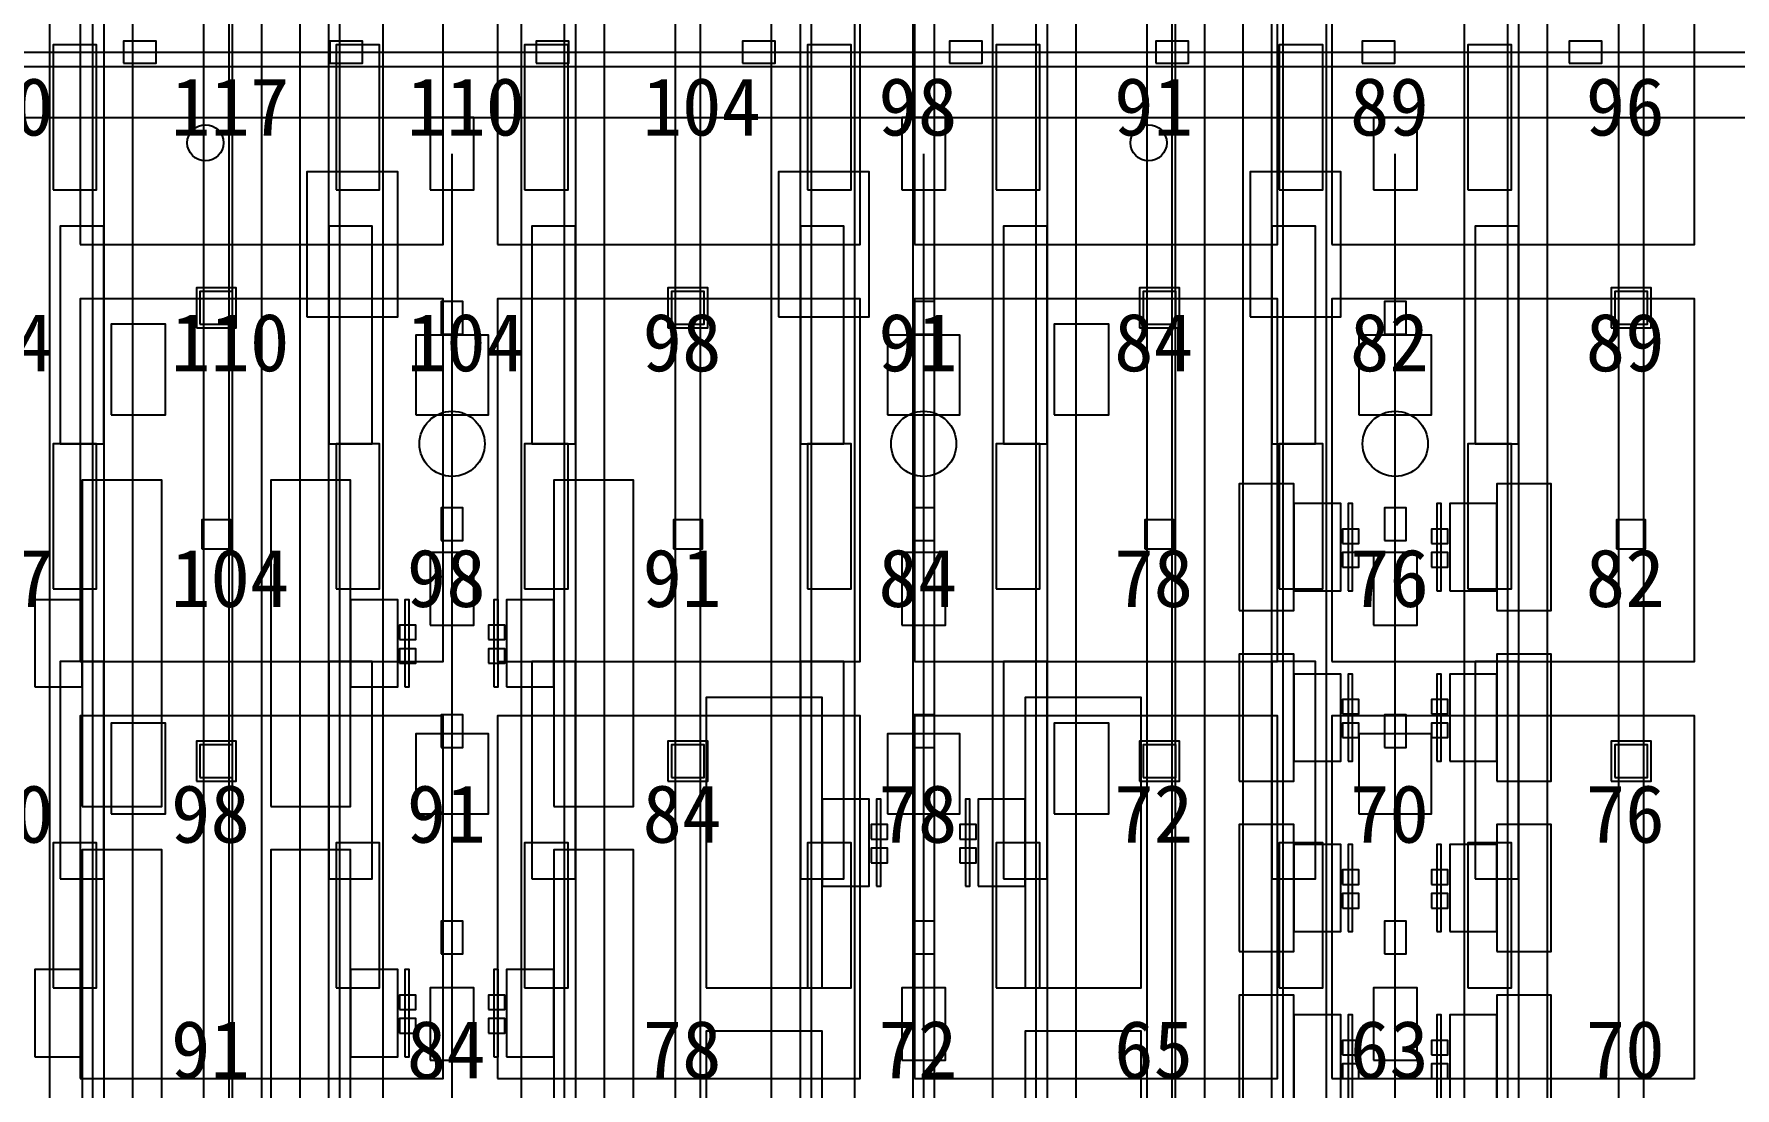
# Model space of a CAD drawing. Header units: metres. Extents: x -1640 to 1560, y -268 to 2338.
# Drawn here: x 139.22 to 186.12, y 1616.24 to 1645.3 of the extents above; entities that cross this region are included whole.
import ezdxf

# ---------------------------------------------------------------- set-up
doc = ezdxf.new("R2010")
doc.units = ezdxf.units.M
for name, color, linetype in [('1F_CHL', 4, 'Continuous'), ('1F_PUMP', 2, 'Continuous'), ('1F_SCR', 3, 'Continuous'), ('1F_STRUCT_COLUMN', 8, 'Continuous'), ('2F_CSF_LATERAL_RACK_CONCEPT', 9, 'Continuous'), ('2F_RFG', 5, 'Continuous'), ('2F_STRUCT_COLUMN', 8, 'Continuous'), ('2F_VMB', 6, 'Continuous'), ('3F_CLEANROOM_OVERHEAD_PIPE_DUCT_CONCEPT', 9, 'Continuous'), ('3F_EHS_EGRESS_DIST_M', 2, 'Continuous'), ('3F_EHS_EXTINGUISHER_HYDRANT_CABINET_CONCEPT', 1, 'Continuous'), ('3F_EHS_GAS_DETECTOR', 6, 'Continuous'), ('3F_FOUP', 5, 'Continuous'), ('3F_IMP', 1, 'Continuous'), ('3F_METRO', 2, 'Continuous'), ('3F_OHT', 9, 'Continuous'), ('3F_OHTV', 1, 'Continuous'), ('3F_STK', 3, 'Continuous'), ('3F_STRUCT_COLUMN', 8, 'Continuous'), ('3F_TBAR', 6, 'Continuous'), ('3F_WET', 6, 'Continuous'), ('4F_FFU', 1, 'Continuous'), ('4F_STRUCT_PLENUM_TRUSS_CONCEPT', 9, 'Continuous'), ('5F_CHL', 4, 'Continuous'), ('5F_PUMP', 2, 'Continuous'), ('5F_SCR', 3, 'Continuous'), ('5F_STRUCT_COLUMN', 8, 'Continuous'), ('6F_CSF_LATERAL_RACK_CONCEPT', 9, 'Continuous'), ('6F_RFG', 5, 'Continuous'), ('6F_STRUCT_COLUMN', 8, 'Continuous'), ('6F_VMB', 6, 'Continuous'), ('7F_CLEANROOM_OVERHEAD_PIPE_DUCT_CONCEPT', 9, 'Continuous'), ('7F_EHS_EGRESS_DIST_M', 2, 'Continuous'), ('7F_EHS_EXTINGUISHER_HYDRANT_CABINET_CONCEPT', 1, 'Continuous'), ('7F_EHS_GAS_DETECTOR', 6, 'Continuous'), ('7F_FOUP', 5, 'Continuous'), ('7F_IMP', 1, 'Continuous'), ('7F_METRO', 2, 'Continuous'), ('7F_OHT', 9, 'Continuous'), ('7F_OHTV', 1, 'Continuous'), ('7F_STK', 3, 'Continuous'), ('7F_STRUCT_COLUMN', 8, 'Continuous'), ('7F_TBAR', 6, 'Continuous'), ('7F_WET', 6, 'Continuous'), ('8F_FFU', 1, 'Continuous'), ('8F_STRUCT_PLENUM_TRUSS_CONCEPT', 9, 'Continuous'), ('EHS_TREATED_EXHAUST', 30, 'Continuous'), ('UTIL_PCW.R_CONCEPT', 1, 'Continuous'), ('UTIL_PCW.S_CONCEPT', 6, 'Continuous')]:
    doc.layers.add(name, color=color, linetype=linetype)

msp = doc.modelspace()

# ---------------------------------------------------------------- linework, layer by layer
at = {"layer": '1F_CHL'}
for points in [[(141.35, 1634.8), (142.85, 1634.8), (142.85, 1637.3), (141.35, 1637.3)], [(167.35, 1634.8), (168.85, 1634.8), (168.85, 1637.3), (167.35, 1637.3)], [(141.35, 1623.8), (142.85, 1623.8), (142.85, 1626.3), (141.35, 1626.3)], [(167.35, 1623.8), (168.85, 1623.8), (168.85, 1626.3), (167.35, 1626.3)]]:
    msp.add_lwpolyline(points, close=True, dxfattribs=at)
at = {"layer": '1F_PUMP'}
for points in [[(139.75, 1641), (140.95, 1641), (140.95, 1645), (139.75, 1645)], [(147.55, 1641), (148.75, 1641), (148.75, 1645), (147.55, 1645)], [(152.75, 1641), (153.95, 1641), (153.95, 1645), (152.75, 1645)], [(160.55, 1641), (161.75, 1641), (161.75, 1645), (160.55, 1645)], [(165.75, 1641), (166.95, 1641), (166.95, 1645), (165.75, 1645)], [(173.55, 1641), (174.75, 1641), (174.75, 1645), (173.55, 1645)], [(178.75, 1641), (179.95, 1641), (179.95, 1645), (178.75, 1645)], [(139.75, 1630), (140.95, 1630), (140.95, 1634), (139.75, 1634)], [(147.55, 1630), (148.75, 1630), (148.75, 1634), (147.55, 1634)], [(152.75, 1630), (153.95, 1630), (153.95, 1634), (152.75, 1634)], [(160.55, 1630), (161.75, 1630), (161.75, 1634), (160.55, 1634)], [(165.75, 1630), (166.95, 1630), (166.95, 1634), (165.75, 1634)], [(173.55, 1630), (174.75, 1630), (174.75, 1634), (173.55, 1634)], [(178.75, 1630), (179.95, 1630), (179.95, 1634), (178.75, 1634)], [(139.75, 1619), (140.95, 1619), (140.95, 1623), (139.75, 1623)], [(147.55, 1619), (148.75, 1619), (148.75, 1623), (147.55, 1623)], [(152.75, 1619), (153.95, 1619), (153.95, 1623), (152.75, 1623)], [(160.55, 1619), (161.75, 1619), (161.75, 1623), (160.55, 1623)], [(165.75, 1619), (166.95, 1619), (166.95, 1623), (165.75, 1623)], [(173.55, 1619), (174.75, 1619), (174.75, 1623), (173.55, 1623)], [(178.75, 1619), (179.95, 1619), (179.95, 1623), (178.75, 1623)]]:
    msp.add_lwpolyline(points, close=True, dxfattribs=at)
at = {"layer": '1F_SCR'}
for points in [[(149.75, 1634.8), (151.75, 1634.8), (151.75, 1637), (149.75, 1637)], [(162.75, 1634.8), (164.75, 1634.8), (164.75, 1637), (162.75, 1637)], [(175.75, 1634.8), (177.75, 1634.8), (177.75, 1637), (175.75, 1637)], [(149.75, 1623.8), (151.75, 1623.8), (151.75, 1626), (149.75, 1626)], [(162.75, 1623.8), (164.75, 1623.8), (164.75, 1626), (162.75, 1626)], [(175.75, 1623.8), (177.75, 1623.8), (177.75, 1626), (175.75, 1626)]]:
    msp.add_lwpolyline(points, close=True, dxfattribs=at)
at = {"layer": '1F_STRUCT_COLUMN'}
for points in [[(143.7, 1637.2), (144.8, 1637.2), (144.8, 1638.3), (143.7, 1638.3)], [(156.7, 1637.2), (157.8, 1637.2), (157.8, 1638.3), (156.7, 1638.3)], [(169.7, 1637.2), (170.8, 1637.2), (170.8, 1638.3), (169.7, 1638.3)], [(182.7, 1637.2), (183.8, 1637.2), (183.8, 1638.3), (182.7, 1638.3)], [(143.7, 1624.7), (144.8, 1624.7), (144.8, 1625.8), (143.7, 1625.8)], [(156.7, 1624.7), (157.8, 1624.7), (157.8, 1625.8), (156.7, 1625.8)], [(169.7, 1624.7), (170.8, 1624.7), (170.8, 1625.8), (169.7, 1625.8)], [(182.7, 1624.7), (183.8, 1624.7), (183.8, 1625.8), (182.7, 1625.8)]]:
    msp.add_lwpolyline(points, close=True, dxfattribs=at)
at = {"layer": '2F_CSF_LATERAL_RACK_CONCEPT'}
for points in [[(141.15, 1573), (141.95, 1573), (141.95, 1719), (141.15, 1719)], [(146.55, 1573), (147.35, 1573), (147.35, 1719), (146.55, 1719)], [(154.15, 1573), (154.95, 1573), (154.95, 1719), (154.15, 1719)], [(159.55, 1573), (160.35, 1573), (160.35, 1719), (159.55, 1719)], [(167.15, 1573), (167.95, 1573), (167.95, 1719), (167.15, 1719)], [(172.55, 1573), (173.35, 1573), (173.35, 1719), (172.55, 1719)], [(180.15, 1573), (180.95, 1573), (180.95, 1719), (180.15, 1719)]]:
    msp.add_lwpolyline(points, close=True, dxfattribs=at)
at = {"layer": '2F_RFG'}
for points in [[(139.95, 1634), (141.15, 1634), (141.15, 1640), (139.95, 1640)], [(147.35, 1634), (148.55, 1634), (148.55, 1640), (147.35, 1640)], [(152.95, 1634), (154.15, 1634), (154.15, 1640), (152.95, 1640)], [(160.35, 1634), (161.55, 1634), (161.55, 1640), (160.35, 1640)], [(165.95, 1634), (167.15, 1634), (167.15, 1640), (165.95, 1640)], [(173.35, 1634), (174.55, 1634), (174.55, 1640), (173.35, 1640)], [(178.95, 1634), (180.15, 1634), (180.15, 1640), (178.95, 1640)], [(139.95, 1622), (141.15, 1622), (141.15, 1628), (139.95, 1628)], [(147.35, 1622), (148.55, 1622), (148.55, 1628), (147.35, 1628)], [(152.95, 1622), (154.15, 1622), (154.15, 1628), (152.95, 1628)], [(160.35, 1622), (161.55, 1622), (161.55, 1628), (160.35, 1628)], [(165.95, 1622), (167.15, 1622), (167.15, 1628), (165.95, 1628)], [(173.35, 1622), (174.55, 1622), (174.55, 1628), (173.35, 1628)], [(178.95, 1622), (180.15, 1622), (180.15, 1628), (178.95, 1628)]]:
    msp.add_lwpolyline(points, close=True, dxfattribs=at)
at = {"layer": '2F_STRUCT_COLUMN'}
for points in [[(143.8, 1637.3), (144.7, 1637.3), (144.7, 1638.2), (143.8, 1638.2)], [(156.8, 1637.3), (157.7, 1637.3), (157.7, 1638.2), (156.8, 1638.2)], [(169.8, 1637.3), (170.7, 1637.3), (170.7, 1638.2), (169.8, 1638.2)], [(182.8, 1637.3), (183.7, 1637.3), (183.7, 1638.2), (182.8, 1638.2)], [(143.8, 1624.8), (144.7, 1624.8), (144.7, 1625.7), (143.8, 1625.7)], [(156.8, 1624.8), (157.7, 1624.8), (157.7, 1625.7), (156.8, 1625.7)], [(169.8, 1624.8), (170.7, 1624.8), (170.7, 1625.7), (169.8, 1625.7)], [(182.8, 1624.8), (183.7, 1624.8), (183.7, 1625.7), (182.8, 1625.7)]]:
    msp.add_lwpolyline(points, close=True, dxfattribs=at)
at = {"layer": '2F_VMB'}
for points in [[(150.15, 1641), (151.35, 1641), (151.35, 1643), (150.15, 1643)], [(163.15, 1641), (164.35, 1641), (164.35, 1643), (163.15, 1643)], [(176.15, 1641), (177.35, 1641), (177.35, 1643), (176.15, 1643)], [(150.15, 1629), (151.35, 1629), (151.35, 1631), (150.15, 1631)], [(163.15, 1629), (164.35, 1629), (164.35, 1631), (163.15, 1631)], [(176.15, 1629), (177.35, 1629), (177.35, 1631), (176.15, 1631)], [(150.15, 1617), (151.35, 1617), (151.35, 1619), (150.15, 1619)], [(163.15, 1617), (164.35, 1617), (164.35, 1619), (163.15, 1619)], [(176.15, 1617), (177.35, 1617), (177.35, 1619), (176.15, 1619)]]:
    msp.add_lwpolyline(points, close=True, dxfattribs=at)
at = {"layer": '3F_CLEANROOM_OVERHEAD_PIPE_DUCT_CONCEPT'}
for points in [[(139.65, 1572), (140.85, 1572), (140.85, 1720), (139.65, 1720)], [(147.65, 1572), (148.85, 1572), (148.85, 1720), (147.65, 1720)], [(152.65, 1572), (153.85, 1572), (153.85, 1720), (152.65, 1720)], [(160.65, 1572), (161.85, 1572), (161.85, 1720), (160.65, 1720)], [(165.65, 1572), (166.85, 1572), (166.85, 1720), (165.65, 1720)], [(173.65, 1572), (174.85, 1572), (174.85, 1720), (173.65, 1720)], [(178.65, 1572), (179.85, 1572), (179.85, 1720), (178.65, 1720)]]:
    msp.add_lwpolyline(points, close=True, dxfattribs=at)
at = {"layer": '3F_EHS_EXTINGUISHER_HYDRANT_CABINET_CONCEPT'}
for centre in [(143.95, 1642.3), (169.95, 1642.3)]:
    msp.add_circle(centre, 0.5, dxfattribs=at)
at = {"layer": '3F_EHS_GAS_DETECTOR'}
for centre in [(150.75, 1634), (163.75, 1634), (176.75, 1634)]:
    msp.add_circle(centre, 0.9, dxfattribs=at)
at = {"layer": '3F_FOUP'}
for points in [[(175.3, 1631.25), (175.75, 1631.25), (175.75, 1631.65), (175.3, 1631.65)], [(177.75, 1631.25), (178.2, 1631.25), (178.2, 1631.65), (177.75, 1631.65)], [(175.3, 1630.6), (175.75, 1630.6), (175.75, 1631), (175.3, 1631)], [(177.75, 1630.6), (178.2, 1630.6), (178.2, 1631), (177.75, 1631)], [(149.3, 1628.6), (149.75, 1628.6), (149.75, 1629), (149.3, 1629)], [(151.75, 1628.6), (152.2, 1628.6), (152.2, 1629), (151.75, 1629)], [(149.3, 1627.95), (149.75, 1627.95), (149.75, 1628.35), (149.3, 1628.35)], [(151.75, 1627.95), (152.2, 1627.95), (152.2, 1628.35), (151.75, 1628.35)], [(175.3, 1626.55), (175.75, 1626.55), (175.75, 1626.95), (175.3, 1626.95)], [(177.75, 1626.55), (178.2, 1626.55), (178.2, 1626.95), (177.75, 1626.95)], [(175.3, 1625.9), (175.75, 1625.9), (175.75, 1626.3), (175.3, 1626.3)], [(177.75, 1625.9), (178.2, 1625.9), (178.2, 1626.3), (177.75, 1626.3)], [(162.3, 1623.1), (162.75, 1623.1), (162.75, 1623.5), (162.3, 1623.5)], [(164.75, 1623.1), (165.2, 1623.1), (165.2, 1623.5), (164.75, 1623.5)], [(162.3, 1622.45), (162.75, 1622.45), (162.75, 1622.85), (162.3, 1622.85)], [(164.75, 1622.45), (165.2, 1622.45), (165.2, 1622.85), (164.75, 1622.85)], [(175.3, 1621.85), (175.75, 1621.85), (175.75, 1622.25), (175.3, 1622.25)], [(177.75, 1621.85), (178.2, 1621.85), (178.2, 1622.25), (177.75, 1622.25)], [(175.3, 1621.2), (175.75, 1621.2), (175.75, 1621.6), (175.3, 1621.6)], [(177.75, 1621.2), (178.2, 1621.2), (178.2, 1621.6), (177.75, 1621.6)], [(149.3, 1618.4), (149.75, 1618.4), (149.75, 1618.8), (149.3, 1618.8)], [(151.75, 1618.4), (152.2, 1618.4), (152.2, 1618.8), (151.75, 1618.8)], [(149.3, 1617.75), (149.75, 1617.75), (149.75, 1618.15), (149.3, 1618.15)], [(151.75, 1617.75), (152.2, 1617.75), (152.2, 1618.15), (151.75, 1618.15)], [(175.3, 1617.15), (175.75, 1617.15), (175.75, 1617.55), (175.3, 1617.55)], [(177.75, 1617.15), (178.2, 1617.15), (178.2, 1617.55), (177.75, 1617.55)], [(175.3, 1616.5), (175.75, 1616.5), (175.75, 1616.9), (175.3, 1616.9)], [(177.75, 1616.5), (178.2, 1616.5), (178.2, 1616.9), (177.75, 1616.9)]]:
    msp.add_lwpolyline(points, close=True, dxfattribs=at)
at = {"layer": '3F_IMP'}
for points in [[(157.75, 1619), (160.95, 1619), (160.95, 1627), (157.75, 1627)], [(166.55, 1619), (169.75, 1619), (169.75, 1627), (166.55, 1627)], [(160.95, 1621.8), (162.25, 1621.8), (162.25, 1624.2), (160.95, 1624.2)], [(165.25, 1621.8), (166.55, 1621.8), (166.55, 1624.2), (165.25, 1624.2)], [(157.75, 1609.8), (160.95, 1609.8), (160.95, 1617.8), (157.75, 1617.8)], [(166.55, 1609.8), (169.75, 1609.8), (169.75, 1617.8), (166.55, 1617.8)]]:
    msp.add_lwpolyline(points, close=True, dxfattribs=at)
at = {"layer": '3F_METRO'}
for points in [[(172.45, 1629.4), (173.95, 1629.4), (173.95, 1632.9), (172.45, 1632.9)], [(179.55, 1629.4), (181.05, 1629.4), (181.05, 1632.9), (179.55, 1632.9)], [(173.95, 1629.95), (175.25, 1629.95), (175.25, 1632.35), (173.95, 1632.35)], [(178.25, 1629.95), (179.55, 1629.95), (179.55, 1632.35), (178.25, 1632.35)], [(172.45, 1624.7), (173.95, 1624.7), (173.95, 1628.2), (172.45, 1628.2)], [(179.55, 1624.7), (181.05, 1624.7), (181.05, 1628.2), (179.55, 1628.2)], [(173.95, 1625.25), (175.25, 1625.25), (175.25, 1627.65), (173.95, 1627.65)], [(178.25, 1625.25), (179.55, 1625.25), (179.55, 1627.65), (178.25, 1627.65)], [(172.45, 1620), (173.95, 1620), (173.95, 1623.5), (172.45, 1623.5)], [(179.55, 1620), (181.05, 1620), (181.05, 1623.5), (179.55, 1623.5)], [(173.95, 1620.55), (175.25, 1620.55), (175.25, 1622.95), (173.95, 1622.95)], [(178.25, 1620.55), (179.55, 1620.55), (179.55, 1622.95), (178.25, 1622.95)], [(172.45, 1615.3), (173.95, 1615.3), (173.95, 1618.8), (172.45, 1618.8)], [(179.55, 1615.3), (181.05, 1615.3), (181.05, 1618.8), (179.55, 1618.8)], [(173.95, 1615.85), (175.25, 1615.85), (175.25, 1618.25), (173.95, 1618.25)], [(178.25, 1615.85), (179.55, 1615.85), (179.55, 1618.25), (178.25, 1618.25)]]:
    msp.add_lwpolyline(points, close=True, dxfattribs=at)
at = {"layer": '3F_OHT'}
for p, q in [((-31.5, 1644.8), (190, 1644.8)), ((150.75, 1572), (150.75, 1642)), ((163.75, 1572), (163.75, 1642)), ((176.75, 1572), (176.75, 1642))]:
    msp.add_line(p, q, dxfattribs=at)
at = {"layer": '3F_OHTV'}
for points in [[(141.69, 1644.5), (142.59, 1644.5), (142.59, 1645.1), (141.69, 1645.1)], [(147.38, 1644.5), (148.28, 1644.5), (148.28, 1645.1), (147.38, 1645.1)], [(153.07, 1644.5), (153.97, 1644.5), (153.97, 1645.1), (153.07, 1645.1)], [(158.76, 1644.5), (159.66, 1644.5), (159.66, 1645.1), (158.76, 1645.1)], [(164.46, 1644.5), (165.36, 1644.5), (165.36, 1645.1), (164.46, 1645.1)], [(170.15, 1644.5), (171.05, 1644.5), (171.05, 1645.1), (170.15, 1645.1)], [(175.84, 1644.5), (176.74, 1644.5), (176.74, 1645.1), (175.84, 1645.1)], [(181.54, 1644.5), (182.44, 1644.5), (182.44, 1645.1), (181.54, 1645.1)], [(150.45, 1637.02), (151.05, 1637.02), (151.05, 1637.92), (150.45, 1637.92)], [(163.45, 1637.02), (164.05, 1637.02), (164.05, 1637.92), (163.45, 1637.92)], [(176.45, 1637.02), (177.05, 1637.02), (177.05, 1637.92), (176.45, 1637.92)], [(150.45, 1631.33), (151.05, 1631.33), (151.05, 1632.23), (150.45, 1632.23)], [(163.45, 1631.33), (164.05, 1631.33), (164.05, 1632.23), (163.45, 1632.23)], [(176.45, 1631.33), (177.05, 1631.33), (177.05, 1632.23), (176.45, 1632.23)], [(150.45, 1625.63), (151.05, 1625.63), (151.05, 1626.53), (150.45, 1626.53)], [(163.45, 1625.63), (164.05, 1625.63), (164.05, 1626.53), (163.45, 1626.53)], [(176.45, 1625.63), (177.05, 1625.63), (177.05, 1626.53), (176.45, 1626.53)], [(150.45, 1619.94), (151.05, 1619.94), (151.05, 1620.84), (150.45, 1620.84)], [(163.45, 1619.94), (164.05, 1619.94), (164.05, 1620.84), (163.45, 1620.84)], [(176.45, 1619.94), (177.05, 1619.94), (177.05, 1620.84), (176.45, 1620.84)]]:
    msp.add_lwpolyline(points, close=True, dxfattribs=at)
at = {"layer": '3F_STK'}
for points in [[(146.75, 1637.5), (149.25, 1637.5), (149.25, 1641.5), (146.75, 1641.5)], [(159.75, 1637.5), (162.25, 1637.5), (162.25, 1641.5), (159.75, 1641.5)], [(172.75, 1637.5), (175.25, 1637.5), (175.25, 1641.5), (172.75, 1641.5)]]:
    msp.add_lwpolyline(points, close=True, dxfattribs=at)
at = {"layer": '3F_STRUCT_COLUMN'}
for points in [[(143.85, 1631.1), (144.65, 1631.1), (144.65, 1631.9), (143.85, 1631.9)], [(156.85, 1631.1), (157.65, 1631.1), (157.65, 1631.9), (156.85, 1631.9)], [(169.85, 1631.1), (170.65, 1631.1), (170.65, 1631.9), (169.85, 1631.9)], [(182.85, 1631.1), (183.65, 1631.1), (183.65, 1631.9), (182.85, 1631.9)]]:
    msp.add_lwpolyline(points, close=True, dxfattribs=at)
at = {"layer": '3F_TBAR'}
for points in [[(175.45, 1629.95), (175.57, 1629.95), (175.57, 1632.35), (175.45, 1632.35)], [(177.9, 1629.95), (178.02, 1629.95), (178.02, 1632.35), (177.9, 1632.35)], [(149.45, 1627.3), (149.57, 1627.3), (149.57, 1629.7), (149.45, 1629.7)], [(151.9, 1627.3), (152.02, 1627.3), (152.02, 1629.7), (151.9, 1629.7)], [(175.45, 1625.25), (175.57, 1625.25), (175.57, 1627.65), (175.45, 1627.65)], [(177.9, 1625.25), (178.02, 1625.25), (178.02, 1627.65), (177.9, 1627.65)], [(162.45, 1621.8), (162.57, 1621.8), (162.57, 1624.2), (162.45, 1624.2)], [(164.9, 1621.8), (165.02, 1621.8), (165.02, 1624.2), (164.9, 1624.2)], [(175.45, 1620.55), (175.57, 1620.55), (175.57, 1622.95), (175.45, 1622.95)], [(177.9, 1620.55), (178.02, 1620.55), (178.02, 1622.95), (177.9, 1622.95)], [(149.45, 1617.1), (149.57, 1617.1), (149.57, 1619.5), (149.45, 1619.5)], [(151.9, 1617.1), (152.02, 1617.1), (152.02, 1619.5), (151.9, 1619.5)], [(175.45, 1615.85), (175.57, 1615.85), (175.57, 1618.25), (175.45, 1618.25)], [(177.9, 1615.85), (178.02, 1615.85), (178.02, 1618.25), (177.9, 1618.25)]]:
    msp.add_lwpolyline(points, close=True, dxfattribs=at)
at = {"layer": '3F_WET'}
for points in [[(140.55, 1624), (142.75, 1624), (142.75, 1633), (140.55, 1633)], [(145.75, 1624), (147.95, 1624), (147.95, 1633), (145.75, 1633)], [(153.55, 1624), (155.75, 1624), (155.75, 1633), (153.55, 1633)], [(139.25, 1627.3), (140.55, 1627.3), (140.55, 1629.7), (139.25, 1629.7)], [(147.95, 1627.3), (149.25, 1627.3), (149.25, 1629.7), (147.95, 1629.7)], [(152.25, 1627.3), (153.55, 1627.3), (153.55, 1629.7), (152.25, 1629.7)], [(140.55, 1613.8), (142.75, 1613.8), (142.75, 1622.8), (140.55, 1622.8)], [(145.75, 1613.8), (147.95, 1613.8), (147.95, 1622.8), (145.75, 1622.8)], [(153.55, 1613.8), (155.75, 1613.8), (155.75, 1622.8), (153.55, 1622.8)], [(139.25, 1617.1), (140.55, 1617.1), (140.55, 1619.5), (139.25, 1619.5)], [(147.95, 1617.1), (149.25, 1617.1), (149.25, 1619.5), (147.95, 1619.5)], [(152.25, 1617.1), (153.55, 1617.1), (153.55, 1619.5), (152.25, 1619.5)]]:
    msp.add_lwpolyline(points, close=True, dxfattribs=at)
at = {"layer": '4F_FFU'}
for points in [[(140.5, 1639.5), (150.5, 1639.5), (150.5, 1649.5), (140.5, 1649.5)], [(152, 1639.5), (162, 1639.5), (162, 1649.5), (152, 1649.5)], [(163.5, 1639.5), (173.5, 1639.5), (173.5, 1649.5), (163.5, 1649.5)], [(175, 1639.5), (185, 1639.5), (185, 1649.5), (175, 1649.5)], [(140.5, 1628), (150.5, 1628), (150.5, 1638), (140.5, 1638)], [(152, 1628), (162, 1628), (162, 1638), (152, 1638)], [(163.5, 1628), (173.5, 1628), (173.5, 1638), (163.5, 1638)], [(175, 1628), (185, 1628), (185, 1638), (175, 1638)], [(140.5, 1616.5), (150.5, 1616.5), (150.5, 1626.5), (140.5, 1626.5)], [(152, 1616.5), (162, 1616.5), (162, 1626.5), (152, 1626.5)], [(163.5, 1616.5), (173.5, 1616.5), (173.5, 1626.5), (163.5, 1626.5)], [(175, 1616.5), (185, 1616.5), (185, 1626.5), (175, 1626.5)]]:
    msp.add_lwpolyline(points, close=True, dxfattribs=at)
at = {"layer": '4F_STRUCT_PLENUM_TRUSS_CONCEPT'}
for points in [[(143.9, 1569), (144.6, 1569), (144.6, 1723), (143.9, 1723)], [(156.9, 1569), (157.6, 1569), (157.6, 1723), (156.9, 1723)], [(169.9, 1569), (170.6, 1569), (170.6, 1723), (169.9, 1723)], [(182.9, 1569), (183.6, 1569), (183.6, 1723), (182.9, 1723)]]:
    msp.add_lwpolyline(points, close=True, dxfattribs=at)
at = {"layer": '5F_CHL'}
for points in [[(141.35, 1634.8), (142.85, 1634.8), (142.85, 1637.3), (141.35, 1637.3)], [(167.35, 1634.8), (168.85, 1634.8), (168.85, 1637.3), (167.35, 1637.3)], [(141.35, 1623.8), (142.85, 1623.8), (142.85, 1626.3), (141.35, 1626.3)], [(167.35, 1623.8), (168.85, 1623.8), (168.85, 1626.3), (167.35, 1626.3)]]:
    msp.add_lwpolyline(points, close=True, dxfattribs=at)
at = {"layer": '5F_PUMP'}
for points in [[(139.75, 1641), (140.95, 1641), (140.95, 1645), (139.75, 1645)], [(147.55, 1641), (148.75, 1641), (148.75, 1645), (147.55, 1645)], [(152.75, 1641), (153.95, 1641), (153.95, 1645), (152.75, 1645)], [(160.55, 1641), (161.75, 1641), (161.75, 1645), (160.55, 1645)], [(165.75, 1641), (166.95, 1641), (166.95, 1645), (165.75, 1645)], [(173.55, 1641), (174.75, 1641), (174.75, 1645), (173.55, 1645)], [(178.75, 1641), (179.95, 1641), (179.95, 1645), (178.75, 1645)], [(139.75, 1630), (140.95, 1630), (140.95, 1634), (139.75, 1634)], [(147.55, 1630), (148.75, 1630), (148.75, 1634), (147.55, 1634)], [(152.75, 1630), (153.95, 1630), (153.95, 1634), (152.75, 1634)], [(160.55, 1630), (161.75, 1630), (161.75, 1634), (160.55, 1634)], [(165.75, 1630), (166.95, 1630), (166.95, 1634), (165.75, 1634)], [(173.55, 1630), (174.75, 1630), (174.75, 1634), (173.55, 1634)], [(178.75, 1630), (179.95, 1630), (179.95, 1634), (178.75, 1634)], [(139.75, 1619), (140.95, 1619), (140.95, 1623), (139.75, 1623)], [(147.55, 1619), (148.75, 1619), (148.75, 1623), (147.55, 1623)], [(152.75, 1619), (153.95, 1619), (153.95, 1623), (152.75, 1623)], [(160.55, 1619), (161.75, 1619), (161.75, 1623), (160.55, 1623)], [(165.75, 1619), (166.95, 1619), (166.95, 1623), (165.75, 1623)], [(173.55, 1619), (174.75, 1619), (174.75, 1623), (173.55, 1623)], [(178.75, 1619), (179.95, 1619), (179.95, 1623), (178.75, 1623)]]:
    msp.add_lwpolyline(points, close=True, dxfattribs=at)
at = {"layer": '5F_SCR'}
for points in [[(149.75, 1634.8), (151.75, 1634.8), (151.75, 1637), (149.75, 1637)], [(162.75, 1634.8), (164.75, 1634.8), (164.75, 1637), (162.75, 1637)], [(175.75, 1634.8), (177.75, 1634.8), (177.75, 1637), (175.75, 1637)], [(149.75, 1623.8), (151.75, 1623.8), (151.75, 1626), (149.75, 1626)], [(162.75, 1623.8), (164.75, 1623.8), (164.75, 1626), (162.75, 1626)], [(175.75, 1623.8), (177.75, 1623.8), (177.75, 1626), (175.75, 1626)]]:
    msp.add_lwpolyline(points, close=True, dxfattribs=at)
at = {"layer": '5F_STRUCT_COLUMN'}
for points in [[(143.7, 1637.2), (144.8, 1637.2), (144.8, 1638.3), (143.7, 1638.3)], [(156.7, 1637.2), (157.8, 1637.2), (157.8, 1638.3), (156.7, 1638.3)], [(169.7, 1637.2), (170.8, 1637.2), (170.8, 1638.3), (169.7, 1638.3)], [(182.7, 1637.2), (183.8, 1637.2), (183.8, 1638.3), (182.7, 1638.3)], [(143.7, 1624.7), (144.8, 1624.7), (144.8, 1625.8), (143.7, 1625.8)], [(156.7, 1624.7), (157.8, 1624.7), (157.8, 1625.8), (156.7, 1625.8)], [(169.7, 1624.7), (170.8, 1624.7), (170.8, 1625.8), (169.7, 1625.8)], [(182.7, 1624.7), (183.8, 1624.7), (183.8, 1625.8), (182.7, 1625.8)]]:
    msp.add_lwpolyline(points, close=True, dxfattribs=at)
at = {"layer": '6F_CSF_LATERAL_RACK_CONCEPT'}
for points in [[(141.15, 1573), (141.95, 1573), (141.95, 1719), (141.15, 1719)], [(146.55, 1573), (147.35, 1573), (147.35, 1719), (146.55, 1719)], [(154.15, 1573), (154.95, 1573), (154.95, 1719), (154.15, 1719)], [(159.55, 1573), (160.35, 1573), (160.35, 1719), (159.55, 1719)], [(167.15, 1573), (167.95, 1573), (167.95, 1719), (167.15, 1719)], [(172.55, 1573), (173.35, 1573), (173.35, 1719), (172.55, 1719)], [(180.15, 1573), (180.95, 1573), (180.95, 1719), (180.15, 1719)]]:
    msp.add_lwpolyline(points, close=True, dxfattribs=at)
at = {"layer": '6F_RFG'}
for points in [[(139.95, 1634), (141.15, 1634), (141.15, 1640), (139.95, 1640)], [(147.35, 1634), (148.55, 1634), (148.55, 1640), (147.35, 1640)], [(152.95, 1634), (154.15, 1634), (154.15, 1640), (152.95, 1640)], [(160.35, 1634), (161.55, 1634), (161.55, 1640), (160.35, 1640)], [(165.95, 1634), (167.15, 1634), (167.15, 1640), (165.95, 1640)], [(173.35, 1634), (174.55, 1634), (174.55, 1640), (173.35, 1640)], [(178.95, 1634), (180.15, 1634), (180.15, 1640), (178.95, 1640)], [(139.95, 1622), (141.15, 1622), (141.15, 1628), (139.95, 1628)], [(147.35, 1622), (148.55, 1622), (148.55, 1628), (147.35, 1628)], [(152.95, 1622), (154.15, 1622), (154.15, 1628), (152.95, 1628)], [(160.35, 1622), (161.55, 1622), (161.55, 1628), (160.35, 1628)], [(165.95, 1622), (167.15, 1622), (167.15, 1628), (165.95, 1628)], [(173.35, 1622), (174.55, 1622), (174.55, 1628), (173.35, 1628)], [(178.95, 1622), (180.15, 1622), (180.15, 1628), (178.95, 1628)]]:
    msp.add_lwpolyline(points, close=True, dxfattribs=at)
at = {"layer": '6F_STRUCT_COLUMN'}
for points in [[(143.8, 1637.3), (144.7, 1637.3), (144.7, 1638.2), (143.8, 1638.2)], [(156.8, 1637.3), (157.7, 1637.3), (157.7, 1638.2), (156.8, 1638.2)], [(169.8, 1637.3), (170.7, 1637.3), (170.7, 1638.2), (169.8, 1638.2)], [(182.8, 1637.3), (183.7, 1637.3), (183.7, 1638.2), (182.8, 1638.2)], [(143.8, 1624.8), (144.7, 1624.8), (144.7, 1625.7), (143.8, 1625.7)], [(156.8, 1624.8), (157.7, 1624.8), (157.7, 1625.7), (156.8, 1625.7)], [(169.8, 1624.8), (170.7, 1624.8), (170.7, 1625.7), (169.8, 1625.7)], [(182.8, 1624.8), (183.7, 1624.8), (183.7, 1625.7), (182.8, 1625.7)]]:
    msp.add_lwpolyline(points, close=True, dxfattribs=at)
at = {"layer": '6F_VMB'}
for points in [[(150.15, 1641), (151.35, 1641), (151.35, 1643), (150.15, 1643)], [(163.15, 1641), (164.35, 1641), (164.35, 1643), (163.15, 1643)], [(176.15, 1641), (177.35, 1641), (177.35, 1643), (176.15, 1643)], [(150.15, 1629), (151.35, 1629), (151.35, 1631), (150.15, 1631)], [(163.15, 1629), (164.35, 1629), (164.35, 1631), (163.15, 1631)], [(176.15, 1629), (177.35, 1629), (177.35, 1631), (176.15, 1631)], [(150.15, 1617), (151.35, 1617), (151.35, 1619), (150.15, 1619)], [(163.15, 1617), (164.35, 1617), (164.35, 1619), (163.15, 1619)], [(176.15, 1617), (177.35, 1617), (177.35, 1619), (176.15, 1619)]]:
    msp.add_lwpolyline(points, close=True, dxfattribs=at)
at = {"layer": '7F_CLEANROOM_OVERHEAD_PIPE_DUCT_CONCEPT'}
for points in [[(139.65, 1572), (140.85, 1572), (140.85, 1720), (139.65, 1720)], [(147.65, 1572), (148.85, 1572), (148.85, 1720), (147.65, 1720)], [(152.65, 1572), (153.85, 1572), (153.85, 1720), (152.65, 1720)], [(160.65, 1572), (161.85, 1572), (161.85, 1720), (160.65, 1720)], [(165.65, 1572), (166.85, 1572), (166.85, 1720), (165.65, 1720)], [(173.65, 1572), (174.85, 1572), (174.85, 1720), (173.65, 1720)], [(178.65, 1572), (179.85, 1572), (179.85, 1720), (178.65, 1720)]]:
    msp.add_lwpolyline(points, close=True, dxfattribs=at)
at = {"layer": '7F_EHS_EXTINGUISHER_HYDRANT_CABINET_CONCEPT'}
for centre in [(143.95, 1642.3), (169.95, 1642.3)]:
    msp.add_circle(centre, 0.5, dxfattribs=at)
at = {"layer": '7F_EHS_GAS_DETECTOR'}
for centre in [(150.75, 1634), (163.75, 1634), (176.75, 1634)]:
    msp.add_circle(centre, 0.9, dxfattribs=at)
at = {"layer": '7F_FOUP'}
for points in [[(175.3, 1631.25), (175.75, 1631.25), (175.75, 1631.65), (175.3, 1631.65)], [(177.75, 1631.25), (178.2, 1631.25), (178.2, 1631.65), (177.75, 1631.65)], [(175.3, 1630.6), (175.75, 1630.6), (175.75, 1631), (175.3, 1631)], [(177.75, 1630.6), (178.2, 1630.6), (178.2, 1631), (177.75, 1631)], [(149.3, 1628.6), (149.75, 1628.6), (149.75, 1629), (149.3, 1629)], [(151.75, 1628.6), (152.2, 1628.6), (152.2, 1629), (151.75, 1629)], [(149.3, 1627.95), (149.75, 1627.95), (149.75, 1628.35), (149.3, 1628.35)], [(151.75, 1627.95), (152.2, 1627.95), (152.2, 1628.35), (151.75, 1628.35)], [(175.3, 1626.55), (175.75, 1626.55), (175.75, 1626.95), (175.3, 1626.95)], [(177.75, 1626.55), (178.2, 1626.55), (178.2, 1626.95), (177.75, 1626.95)], [(175.3, 1625.9), (175.75, 1625.9), (175.75, 1626.3), (175.3, 1626.3)], [(177.75, 1625.9), (178.2, 1625.9), (178.2, 1626.3), (177.75, 1626.3)], [(162.3, 1623.1), (162.75, 1623.1), (162.75, 1623.5), (162.3, 1623.5)], [(164.75, 1623.1), (165.2, 1623.1), (165.2, 1623.5), (164.75, 1623.5)], [(162.3, 1622.45), (162.75, 1622.45), (162.75, 1622.85), (162.3, 1622.85)], [(164.75, 1622.45), (165.2, 1622.45), (165.2, 1622.85), (164.75, 1622.85)], [(175.3, 1621.85), (175.75, 1621.85), (175.75, 1622.25), (175.3, 1622.25)], [(177.75, 1621.85), (178.2, 1621.85), (178.2, 1622.25), (177.75, 1622.25)], [(175.3, 1621.2), (175.75, 1621.2), (175.75, 1621.6), (175.3, 1621.6)], [(177.75, 1621.2), (178.2, 1621.2), (178.2, 1621.6), (177.75, 1621.6)], [(149.3, 1618.4), (149.75, 1618.4), (149.75, 1618.8), (149.3, 1618.8)], [(151.75, 1618.4), (152.2, 1618.4), (152.2, 1618.8), (151.75, 1618.8)], [(149.3, 1617.75), (149.75, 1617.75), (149.75, 1618.15), (149.3, 1618.15)], [(151.75, 1617.75), (152.2, 1617.75), (152.2, 1618.15), (151.75, 1618.15)], [(175.3, 1617.15), (175.75, 1617.15), (175.75, 1617.55), (175.3, 1617.55)], [(177.75, 1617.15), (178.2, 1617.15), (178.2, 1617.55), (177.75, 1617.55)], [(175.3, 1616.5), (175.75, 1616.5), (175.75, 1616.9), (175.3, 1616.9)], [(177.75, 1616.5), (178.2, 1616.5), (178.2, 1616.9), (177.75, 1616.9)]]:
    msp.add_lwpolyline(points, close=True, dxfattribs=at)
at = {"layer": '7F_IMP'}
for points in [[(157.75, 1619), (160.95, 1619), (160.95, 1627), (157.75, 1627)], [(166.55, 1619), (169.75, 1619), (169.75, 1627), (166.55, 1627)], [(160.95, 1621.8), (162.25, 1621.8), (162.25, 1624.2), (160.95, 1624.2)], [(165.25, 1621.8), (166.55, 1621.8), (166.55, 1624.2), (165.25, 1624.2)], [(157.75, 1609.8), (160.95, 1609.8), (160.95, 1617.8), (157.75, 1617.8)], [(166.55, 1609.8), (169.75, 1609.8), (169.75, 1617.8), (166.55, 1617.8)]]:
    msp.add_lwpolyline(points, close=True, dxfattribs=at)
at = {"layer": '7F_METRO'}
for points in [[(172.45, 1629.4), (173.95, 1629.4), (173.95, 1632.9), (172.45, 1632.9)], [(179.55, 1629.4), (181.05, 1629.4), (181.05, 1632.9), (179.55, 1632.9)], [(173.95, 1629.95), (175.25, 1629.95), (175.25, 1632.35), (173.95, 1632.35)], [(178.25, 1629.95), (179.55, 1629.95), (179.55, 1632.35), (178.25, 1632.35)], [(172.45, 1624.7), (173.95, 1624.7), (173.95, 1628.2), (172.45, 1628.2)], [(179.55, 1624.7), (181.05, 1624.7), (181.05, 1628.2), (179.55, 1628.2)], [(173.95, 1625.25), (175.25, 1625.25), (175.25, 1627.65), (173.95, 1627.65)], [(178.25, 1625.25), (179.55, 1625.25), (179.55, 1627.65), (178.25, 1627.65)], [(172.45, 1620), (173.95, 1620), (173.95, 1623.5), (172.45, 1623.5)], [(179.55, 1620), (181.05, 1620), (181.05, 1623.5), (179.55, 1623.5)], [(173.95, 1620.55), (175.25, 1620.55), (175.25, 1622.95), (173.95, 1622.95)], [(178.25, 1620.55), (179.55, 1620.55), (179.55, 1622.95), (178.25, 1622.95)], [(172.45, 1615.3), (173.95, 1615.3), (173.95, 1618.8), (172.45, 1618.8)], [(179.55, 1615.3), (181.05, 1615.3), (181.05, 1618.8), (179.55, 1618.8)], [(173.95, 1615.85), (175.25, 1615.85), (175.25, 1618.25), (173.95, 1618.25)], [(178.25, 1615.85), (179.55, 1615.85), (179.55, 1618.25), (178.25, 1618.25)]]:
    msp.add_lwpolyline(points, close=True, dxfattribs=at)
at = {"layer": '7F_OHT'}
for p, q in [((-31.5, 1644.8), (190, 1644.8)), ((150.75, 1572), (150.75, 1642)), ((163.75, 1572), (163.75, 1642)), ((176.75, 1572), (176.75, 1642))]:
    msp.add_line(p, q, dxfattribs=at)
at = {"layer": '7F_OHTV'}
for points in [[(141.69, 1644.5), (142.59, 1644.5), (142.59, 1645.1), (141.69, 1645.1)], [(147.38, 1644.5), (148.28, 1644.5), (148.28, 1645.1), (147.38, 1645.1)], [(153.07, 1644.5), (153.97, 1644.5), (153.97, 1645.1), (153.07, 1645.1)], [(158.76, 1644.5), (159.66, 1644.5), (159.66, 1645.1), (158.76, 1645.1)], [(164.46, 1644.5), (165.36, 1644.5), (165.36, 1645.1), (164.46, 1645.1)], [(170.15, 1644.5), (171.05, 1644.5), (171.05, 1645.1), (170.15, 1645.1)], [(175.84, 1644.5), (176.74, 1644.5), (176.74, 1645.1), (175.84, 1645.1)], [(181.54, 1644.5), (182.44, 1644.5), (182.44, 1645.1), (181.54, 1645.1)], [(150.45, 1637.02), (151.05, 1637.02), (151.05, 1637.92), (150.45, 1637.92)], [(163.45, 1637.02), (164.05, 1637.02), (164.05, 1637.92), (163.45, 1637.92)], [(176.45, 1637.02), (177.05, 1637.02), (177.05, 1637.92), (176.45, 1637.92)], [(150.45, 1631.33), (151.05, 1631.33), (151.05, 1632.23), (150.45, 1632.23)], [(163.45, 1631.33), (164.05, 1631.33), (164.05, 1632.23), (163.45, 1632.23)], [(176.45, 1631.33), (177.05, 1631.33), (177.05, 1632.23), (176.45, 1632.23)], [(150.45, 1625.63), (151.05, 1625.63), (151.05, 1626.53), (150.45, 1626.53)], [(163.45, 1625.63), (164.05, 1625.63), (164.05, 1626.53), (163.45, 1626.53)], [(176.45, 1625.63), (177.05, 1625.63), (177.05, 1626.53), (176.45, 1626.53)], [(150.45, 1619.94), (151.05, 1619.94), (151.05, 1620.84), (150.45, 1620.84)], [(163.45, 1619.94), (164.05, 1619.94), (164.05, 1620.84), (163.45, 1620.84)], [(176.45, 1619.94), (177.05, 1619.94), (177.05, 1620.84), (176.45, 1620.84)]]:
    msp.add_lwpolyline(points, close=True, dxfattribs=at)
at = {"layer": '7F_STK'}
for points in [[(146.75, 1637.5), (149.25, 1637.5), (149.25, 1641.5), (146.75, 1641.5)], [(159.75, 1637.5), (162.25, 1637.5), (162.25, 1641.5), (159.75, 1641.5)], [(172.75, 1637.5), (175.25, 1637.5), (175.25, 1641.5), (172.75, 1641.5)]]:
    msp.add_lwpolyline(points, close=True, dxfattribs=at)
at = {"layer": '7F_STRUCT_COLUMN'}
for points in [[(143.85, 1631.1), (144.65, 1631.1), (144.65, 1631.9), (143.85, 1631.9)], [(156.85, 1631.1), (157.65, 1631.1), (157.65, 1631.9), (156.85, 1631.9)], [(169.85, 1631.1), (170.65, 1631.1), (170.65, 1631.9), (169.85, 1631.9)], [(182.85, 1631.1), (183.65, 1631.1), (183.65, 1631.9), (182.85, 1631.9)]]:
    msp.add_lwpolyline(points, close=True, dxfattribs=at)
at = {"layer": '7F_TBAR'}
for points in [[(175.45, 1629.95), (175.57, 1629.95), (175.57, 1632.35), (175.45, 1632.35)], [(177.9, 1629.95), (178.02, 1629.95), (178.02, 1632.35), (177.9, 1632.35)], [(149.45, 1627.3), (149.57, 1627.3), (149.57, 1629.7), (149.45, 1629.7)], [(151.9, 1627.3), (152.02, 1627.3), (152.02, 1629.7), (151.9, 1629.7)], [(175.45, 1625.25), (175.57, 1625.25), (175.57, 1627.65), (175.45, 1627.65)], [(177.9, 1625.25), (178.02, 1625.25), (178.02, 1627.65), (177.9, 1627.65)], [(162.45, 1621.8), (162.57, 1621.8), (162.57, 1624.2), (162.45, 1624.2)], [(164.9, 1621.8), (165.02, 1621.8), (165.02, 1624.2), (164.9, 1624.2)], [(175.45, 1620.55), (175.57, 1620.55), (175.57, 1622.95), (175.45, 1622.95)], [(177.9, 1620.55), (178.02, 1620.55), (178.02, 1622.95), (177.9, 1622.95)], [(149.45, 1617.1), (149.57, 1617.1), (149.57, 1619.5), (149.45, 1619.5)], [(151.9, 1617.1), (152.02, 1617.1), (152.02, 1619.5), (151.9, 1619.5)], [(175.45, 1615.85), (175.57, 1615.85), (175.57, 1618.25), (175.45, 1618.25)], [(177.9, 1615.85), (178.02, 1615.85), (178.02, 1618.25), (177.9, 1618.25)]]:
    msp.add_lwpolyline(points, close=True, dxfattribs=at)
at = {"layer": '7F_WET'}
for points in [[(140.55, 1624), (142.75, 1624), (142.75, 1633), (140.55, 1633)], [(145.75, 1624), (147.95, 1624), (147.95, 1633), (145.75, 1633)], [(153.55, 1624), (155.75, 1624), (155.75, 1633), (153.55, 1633)], [(139.25, 1627.3), (140.55, 1627.3), (140.55, 1629.7), (139.25, 1629.7)], [(147.95, 1627.3), (149.25, 1627.3), (149.25, 1629.7), (147.95, 1629.7)], [(152.25, 1627.3), (153.55, 1627.3), (153.55, 1629.7), (152.25, 1629.7)], [(140.55, 1613.8), (142.75, 1613.8), (142.75, 1622.8), (140.55, 1622.8)], [(145.75, 1613.8), (147.95, 1613.8), (147.95, 1622.8), (145.75, 1622.8)], [(153.55, 1613.8), (155.75, 1613.8), (155.75, 1622.8), (153.55, 1622.8)], [(139.25, 1617.1), (140.55, 1617.1), (140.55, 1619.5), (139.25, 1619.5)], [(147.95, 1617.1), (149.25, 1617.1), (149.25, 1619.5), (147.95, 1619.5)], [(152.25, 1617.1), (153.55, 1617.1), (153.55, 1619.5), (152.25, 1619.5)]]:
    msp.add_lwpolyline(points, close=True, dxfattribs=at)
at = {"layer": '8F_FFU'}
for points in [[(140.5, 1639.5), (150.5, 1639.5), (150.5, 1649.5), (140.5, 1649.5)], [(152, 1639.5), (162, 1639.5), (162, 1649.5), (152, 1649.5)], [(163.5, 1639.5), (173.5, 1639.5), (173.5, 1649.5), (163.5, 1649.5)], [(175, 1639.5), (185, 1639.5), (185, 1649.5), (175, 1649.5)], [(140.5, 1628), (150.5, 1628), (150.5, 1638), (140.5, 1638)], [(152, 1628), (162, 1628), (162, 1638), (152, 1638)], [(163.5, 1628), (173.5, 1628), (173.5, 1638), (163.5, 1638)], [(175, 1628), (185, 1628), (185, 1638), (175, 1638)], [(140.5, 1616.5), (150.5, 1616.5), (150.5, 1626.5), (140.5, 1626.5)], [(152, 1616.5), (162, 1616.5), (162, 1626.5), (152, 1626.5)], [(163.5, 1616.5), (173.5, 1616.5), (173.5, 1626.5), (163.5, 1626.5)], [(175, 1616.5), (185, 1616.5), (185, 1626.5), (175, 1626.5)]]:
    msp.add_lwpolyline(points, close=True, dxfattribs=at)
at = {"layer": '8F_STRUCT_PLENUM_TRUSS_CONCEPT'}
for points in [[(143.9, 1569), (144.6, 1569), (144.6, 1723), (143.9, 1723)], [(156.9, 1569), (157.6, 1569), (157.6, 1723), (156.9, 1723)], [(169.9, 1569), (170.6, 1569), (170.6, 1723), (169.9, 1723)], [(182.9, 1569), (183.6, 1569), (183.6, 1723), (182.9, 1723)]]:
    msp.add_lwpolyline(points, close=True, dxfattribs=at)
at = {"layer": 'EHS_TREATED_EXHAUST'}
msp.add_lwpolyline([(163.45, 1573), (164.05, 1573), (164.05, 1731), (163.45, 1731)], close=True, dxfattribs=at)
msp.add_lwpolyline([(163.45, 1573), (164.05, 1573), (164.05, 1731), (163.45, 1731)], close=True, dxfattribs=at)
at = {"layer": 'UTIL_PCW.R_CONCEPT'}
for p, q in [((145.505, 1574.78), (145.505, 1717.23)), ((145.505, 1574.78), (145.505, 1717.23)), ((171.505, 1574.78), (171.505, 1717.23)), ((171.505, 1574.78), (171.505, 1717.23)), ((-279.4, 1644.4), (188.4, 1644.4)), ((-279.4, 1644.4), (188.4, 1644.4))]:
    msp.add_line(p, q, dxfattribs=at)
at = {"layer": 'UTIL_PCW.S_CONCEPT'}
for p, q in [((144.695, 1574.78), (144.695, 1717.23)), ((144.695, 1574.78), (144.695, 1717.23)), ((170.695, 1574.78), (170.695, 1717.23)), ((170.695, 1574.78), (170.695, 1717.23)), ((-279.4, 1643), (188.4, 1643)), ((-279.4, 1643), (188.4, 1643))]:
    msp.add_line(p, q, dxfattribs=at)

# ---------------------------------------------------------------- texts
at = {"layer": '3F_EHS_EGRESS_DIST_M'}
for s, p in [('120', (136.5, 1642.5)), ('117', (143, 1642.5)), ('110', (149.5, 1642.5)), ('104', (156, 1642.5)), ('98', (162.5, 1642.5)), ('91', (169, 1642.5)), ('89', (175.5, 1642.5)), ('96', (182, 1642.5)), ('114', (136.5, 1636)), ('110', (143, 1636)), ('104', (149.5, 1636)), ('98', (156, 1636)), ('91', (162.5, 1636)), ('84', (169, 1636)), ('82', (175.5, 1636)), ('89', (182, 1636)), ('107', (136.5, 1629.5)), ('104', (143, 1629.5)), ('98', (149.5, 1629.5)), ('91', (156, 1629.5)), ('84', (162.5, 1629.5)), ('78', (169, 1629.5)), ('76', (175.5, 1629.5)), ('82', (182, 1629.5)), ('100', (136.5, 1623)), ('98', (143, 1623)), ('91', (149.5, 1623)), ('84', (156, 1623)), ('78', (162.5, 1623)), ('72', (169, 1623)), ('70', (175.5, 1623)), ('76', (182, 1623)), ('91', (143, 1616.5)), ('84', (149.5, 1616.5)), ('78', (156, 1616.5)), ('72', (162.5, 1616.5)), ('65', (169, 1616.5)), ('63', (175.5, 1616.5)), ('70', (182, 1616.5))]:
    msp.add_text(s, height=1.6, dxfattribs=at).set_placement(p)
at = {"layer": '7F_EHS_EGRESS_DIST_M'}
for s, p in [('120', (136.5, 1642.5)), ('117', (143, 1642.5)), ('110', (149.5, 1642.5)), ('104', (156, 1642.5)), ('98', (162.5, 1642.5)), ('91', (169, 1642.5)), ('89', (175.5, 1642.5)), ('96', (182, 1642.5)), ('114', (136.5, 1636)), ('110', (143, 1636)), ('104', (149.5, 1636)), ('98', (156, 1636)), ('91', (162.5, 1636)), ('84', (169, 1636)), ('82', (175.5, 1636)), ('89', (182, 1636)), ('107', (136.5, 1629.5)), ('104', (143, 1629.5)), ('98', (149.5, 1629.5)), ('91', (156, 1629.5)), ('84', (162.5, 1629.5)), ('78', (169, 1629.5)), ('76', (175.5, 1629.5)), ('82', (182, 1629.5)), ('100', (136.5, 1623)), ('98', (143, 1623)), ('91', (149.5, 1623)), ('84', (156, 1623)), ('78', (162.5, 1623)), ('72', (169, 1623)), ('70', (175.5, 1623)), ('76', (182, 1623)), ('91', (143, 1616.5)), ('84', (149.5, 1616.5)), ('78', (156, 1616.5)), ('72', (162.5, 1616.5)), ('65', (169, 1616.5)), ('63', (175.5, 1616.5)), ('70', (182, 1616.5))]:
    msp.add_text(s, height=1.6, dxfattribs=at).set_placement(p)

doc.saveas('drawing.dxf')
